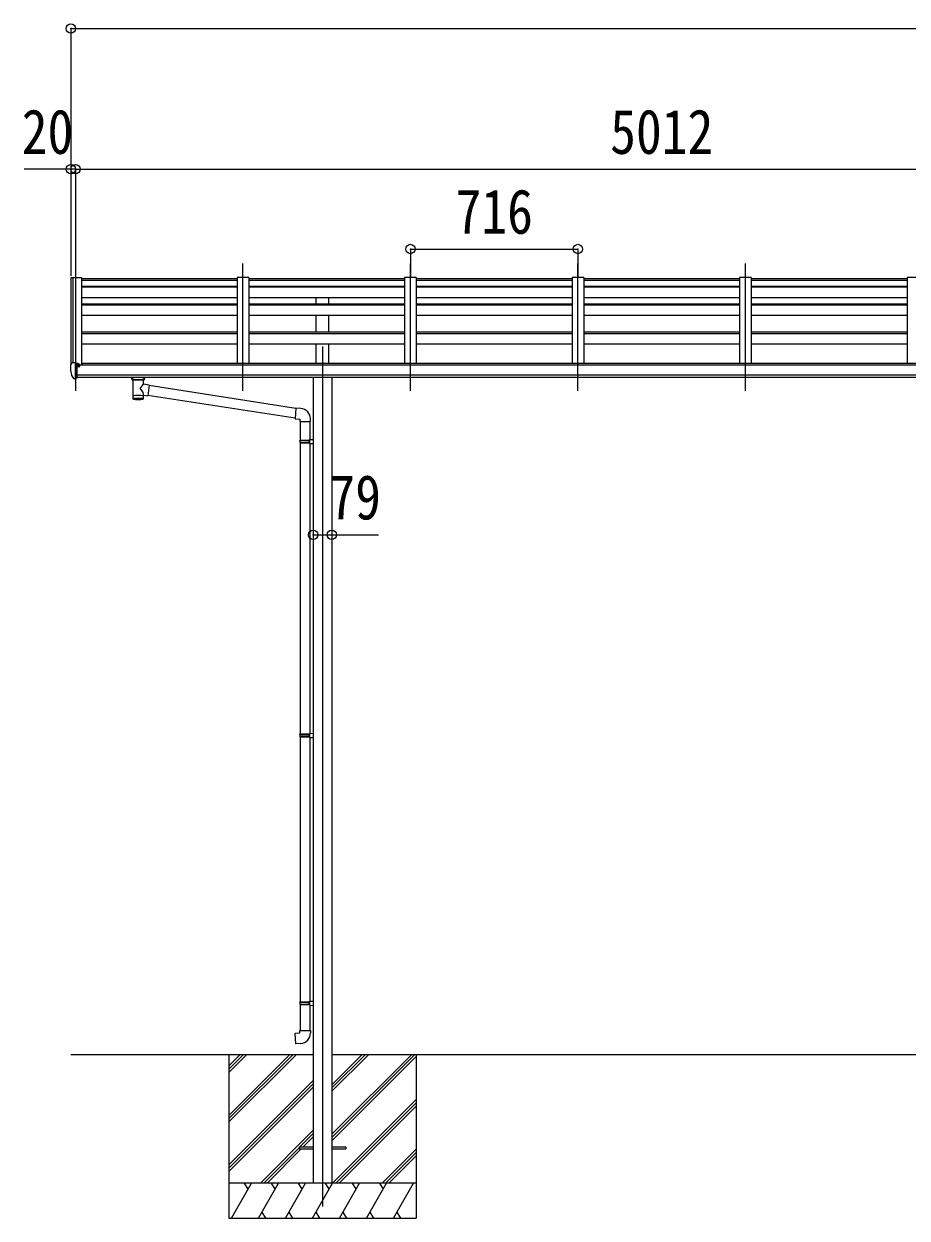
# Model space of a CAD drawing. Units: millimetres at full size, sheet at 1:40. Extents: x -11181 to 11305, y -7804 to 7716.
# Drawn here: x -940 to 2836, y -4528 to 576 of the extents above; entities that cross this region are included whole.
import ezdxf
from ezdxf.enums import TextEntityAlignment as Align

# ---------------------------------------------------------------- set-up
doc = ezdxf.new("R2010")
doc.units = ezdxf.units.MM
doc.header["$LTSCALE"] = 40
doc.header["$PDMODE"] = 32
doc.header["$PDSIZE"] = 40
for name, color, linetype, lineweight in [('0-0_0', 7, 'Continuous', 9), ('0-1_本体', 4, 'Continuous', 9), ('0-2_部品', 7, 'Continuous', 9), ('0-8_PARTS2', 2, 'Continuous', 9), ('0-A_寸法', 6, 'Continuous', 9)]:
    doc.layers.add(name, color=color, linetype=linetype, lineweight=lineweight)
doc.styles.add('ＭＳ ゴシック', font='')
doc.styles.get('ＭＳ ゴシック').set_extended_font_data('MS Gothic')

msp = doc.modelspace()

# ---------------------------------------------------------------- linework, layer by layer
at = {"layer": '0-0_0'}
for p, q in [((-739.29, -3828.41), (297.21, -3828.41)), ((-63.29, -3828.41), (-63.29, -4528.41)), ((-63.29, -4089.14), (197.44, -3828.41)), ((-63.29, -4103.28), (211.58, -3828.41)), ((-63.29, -4117.42), (225.72, -3828.41)), ((-63.29, -3905.29), (13.59, -3828.41)), ((-63.29, -3891.15), (-0.55, -3828.41)), ((-63.29, -3877.01), (-14.69, -3828.41)), ((376.21, -3828.41), (3197.21, -3828.41)), ((376.21, -4170.14), (717.94, -3828.41)), ((376.21, -4184.28), (732.08, -3828.41)), ((376.21, -3986.29), (534.09, -3828.41)), ((376.21, -3972.15), (519.95, -3828.41)), ((376.21, -3958.01), (505.81, -3828.41)), ((736.71, -3828.41), (736.71, -4528.41)), ((376.21, -4198.42), (736.71, -3837.92)), ((-63.29, -4301.27), (297.21, -3940.77)), ((-63.29, -4315.41), (297.21, -3954.91)), ((-63.29, -4329.55), (297.21, -3969.06)), ((380.07, -4378.41), (736.71, -4021.77)), ((394.21, -4378.41), (736.71, -4035.91)), ((408.35, -4378.41), (736.71, -4050.05)), ((71.7, -4378.41), (297.21, -4152.9)), ((240.35, -4223.9), (297.21, -4167.04)), ((254.49, -4223.9), (297.21, -4181.19)), ((85.84, -4378.41), (236.71, -4227.54)), ((99.98, -4378.41), (245.49, -4232.9)), ((592.2, -4378.41), (736.71, -4233.9)), ((606.34, -4378.41), (736.71, -4248.04)), ((620.48, -4378.41), (736.71, -4262.19)), ((736.71, -4378.41), (-63.29, -4378.41)), ((-53, -4528.41), (33.6, -4378.41)), ((18.6, -4404.39), (3.6, -4378.41)), ((62.47, -4528.41), (149.07, -4378.41)), ((134.07, -4404.39), (119.07, -4378.41)), ((177.94, -4528.41), (264.54, -4378.41)), ((249.54, -4404.39), (234.54, -4378.41)), ((293.41, -4528.41), (380.01, -4378.41)), ((365.01, -4404.39), (350.01, -4378.41)), ((408.88, -4528.41), (495.48, -4378.41)), ((480.48, -4404.39), (465.48, -4378.41)), ((524.35, -4528.41), (610.95, -4378.41)), ((580.95, -4378.41), (595.95, -4404.39)), ((639.82, -4528.41), (726.42, -4378.41)), ((-63.29, -4528.41), (736.71, -4528.41)), ((77.47, -4502.43), (92.46, -4528.41)), ((192.94, -4502.43), (207.94, -4528.41)), ((308.41, -4502.43), (323.41, -4528.41)), ((423.88, -4502.43), (438.87, -4528.41)), ((539.35, -4502.43), (554.34, -4528.41)), ((654.82, -4502.43), (669.82, -4528.41))]:
    msp.add_line(p, q, dxfattribs=at)
at = {"layer": '0-1_本体'}
for p, q in [((-739.29, -509.07), (-739.3, -879.22)), ((-738.34, -508.18), (-730.51, -507.77)), ((-730.29, -507.85), (-730.29, -872.68)), ((-730.21, -507.97), (-729.59, -509.59)), ((-694.29, -507.76), (-694.29, -882.48)), ((-28.29, -508.36), (-28.29, -875.95)), ((21.71, -508.36), (-28.29, -508.36)), ((21.71, -508.36), (21.71, -875.95)), ((687.71, -508.36), (687.71, -875.95)), ((737.71, -508.36), (687.71, -508.36)), ((737.71, -508.36), (737.71, -875.95)), ((1403.71, -508.36), (1403.71, -875.95)), ((1453.71, -508.36), (1403.71, -508.36)), ((1453.71, -508.36), (1453.71, -875.95)), ((2119.71, -508.36), (2119.71, -875.95)), ((2169.71, -508.36), (2119.71, -508.36)), ((2169.71, -508.36), (2169.71, -875.95)), ((2835.71, -508.36), (2835.71, -875.95)), ((2885.71, -508.36), (2835.71, -508.36)), ((-28.29, -513.49), (-694.29, -513.49)), ((-28.29, -520.56), (-694.29, -520.56)), ((-28.29, -546.87), (-694.29, -546.87)), ((-28.29, -549.43), (-694.29, -549.43)), ((687.71, -513.49), (21.71, -513.49)), ((687.71, -520.56), (21.71, -520.56)), ((687.71, -546.87), (21.71, -546.87)), ((687.71, -549.43), (21.71, -549.43)), ((1403.71, -513.49), (737.71, -513.49)), ((1403.71, -520.56), (737.71, -520.56)), ((1403.71, -546.87), (737.71, -546.87)), ((1403.71, -549.43), (737.71, -549.43)), ((2119.71, -513.49), (1453.71, -513.49)), ((2119.71, -520.56), (1453.71, -520.56)), ((2119.71, -546.87), (1453.71, -546.87)), ((2119.71, -549.43), (1453.71, -549.43)), ((2835.71, -513.49), (2169.71, -513.49)), ((2835.71, -520.56), (2169.71, -520.56)), ((2835.71, -546.87), (2169.71, -546.87)), ((2835.71, -549.43), (2169.71, -549.43)), ((-28.29, -594.17), (-694.29, -594.17)), ((687.71, -594.17), (21.71, -594.17)), ((309.21, -621.15), (309.21, -594.17)), ((364.21, -621.15), (364.21, -594.17)), ((1403.71, -594.17), (737.71, -594.17)), ((2119.71, -594.17), (1453.71, -594.17)), ((2835.71, -594.17), (2169.71, -594.17)), ((-28.29, -621.15), (-694.29, -621.15)), ((-28.29, -626.1), (-694.29, -626.1)), ((687.71, -621.15), (21.71, -621.15)), ((687.71, -626.1), (21.71, -626.1)), ((1403.71, -621.15), (737.71, -621.15)), ((1403.71, -626.1), (737.71, -626.1)), ((2119.71, -621.15), (1453.71, -621.15)), ((2119.71, -626.1), (1453.71, -626.1)), ((2835.71, -621.15), (2169.71, -621.15)), ((2835.71, -626.1), (2169.71, -626.1)), ((-28.29, -670.29), (-694.29, -670.29)), ((687.71, -670.29), (21.71, -670.29)), ((309.21, -742.06), (309.21, -670.29)), ((364.21, -742.06), (364.21, -670.29)), ((1403.71, -670.29), (737.71, -670.29)), ((2119.71, -670.29), (1453.71, -670.29)), ((2835.71, -670.29), (2169.71, -670.29)), ((-28.29, -742.06), (-694.29, -742.06)), ((-28.29, -748.86), (-694.29, -748.86)), ((687.71, -742.06), (21.71, -742.06)), ((687.71, -748.86), (21.71, -748.86)), ((1403.71, -742.06), (737.71, -742.06)), ((1403.71, -748.86), (737.71, -748.86)), ((2119.71, -742.06), (1453.71, -742.06)), ((2119.71, -748.86), (1453.71, -748.86)), ((2835.71, -742.06), (2169.71, -742.06)), ((2835.71, -748.86), (2169.71, -748.86)), ((-28.29, -792.41), (-694.29, -792.41)), ((687.71, -792.41), (21.71, -792.41)), ((309.21, -875.95), (309.21, -792.41)), ((364.21, -875.95), (364.21, -792.41)), ((1403.71, -792.41), (737.71, -792.41)), ((2119.71, -792.41), (1453.71, -792.41)), ((2835.71, -792.41), (2169.71, -792.41)), ((4286.21, -882.48), (-712.79, -882.48)), ((-689.29, -882.48), (-689.29, -875.95)), ((4262.71, -875.95), (-689.29, -875.95)), ((-712.79, -923.88), (4286.21, -923.88)), ((4286.21, -935.73), (-712.79, -935.66)), ((297.21, -936.02), (297.21, -4378.43)), ((376.21, -936.02), (376.21, -4378.43))]:
    msp.add_line(p, q, dxfattribs=at)
msp.add_lwpolyline([(-729.59, -872.68), (-729.59, -507.76), (-694.29, -507.76)], dxfattribs=at)
msp.add_circle((-705.32, -887.39), 3, dxfattribs=at)
for centre, radius, start, end in [((-738.29, -509.18), 1, 93, 173.32986), ((-730.5, -508.07), 0.301, 21.06327, 92.86679)]:
    msp.add_arc(centre, radius, start, end, dxfattribs=at)
at = {"layer": '0-2_部品'}
for p, q in [((-741.29, -882.05), (-741.29, -882.68)), ((-734.38, -873.24), (-738.45, -879.05)), ((-719.29, -941.18), (-719.29, -872.68)), ((-717.79, -873.59), (-719.29, -873.59)), ((-712.79, -882.41), (-719.29, -882.01)), ((-717.79, -873.59), (-717.79, -879.76)), ((-708.12, -875.09), (-717.79, -874.37)), ((-717.79, -877.36), (-703.79, -877.42)), ((-708.32, -887.59), (-707.79, -887.59)), ((-707.79, -887.59), (-707.49, -887.59)), ((-707.29, -877.4), (-707.29, -875.51)), ((-702.79, -878.53), (-702.79, -882.48)), ((-726.92, -939.36), (-736.66, -923.98)), ((-720.79, -941.08), (-724.5, -940.86)), ((-720.79, -941.08), (-719.29, -941.18)), ((-719.29, -938.98), (-718.79, -938.98)), ((-718.79, -938.98), (-718.29, -937.98)), ((-712.79, -937.98), (-718.29, -937.98)), ((-478.79, -941.98), (-478.79, -935.87)), ((-474.69, -946.48), (-474.71, -1026.78)), ((-428.89, -964.06), (-428.89, -946.47)), ((-403.67, -967.96), (-428.89, -964.05)), ((-424.79, -941.98), (-424.79, -935.87)), ((-403.67, -967.96), (-410.69, -1013.22)), ((-428.88, -1026.78), (-428.89, -1010.15)), ((-428.89, -1010.4), (-410.69, -1013.22)), ((219.5, -1109.21), (-410.42, -1011.48)), ((223.17, -1067.27), (-403.98, -969.98)), ((244.13, -1067.66), (223.29, -1065.84)), ((285.21, -1123.4), (285.21, -1112.49)), ((239.21, -1123.4), (285.21, -1123.4)), ((241.21, -1123.4), (241.21, -1202.66)), ((283.21, -1123.4), (283.21, -1200.1)), ((239.21, -1204.66), (240.21, -1202.66)), ((239.21, -1204.66), (283.21, -1204.66)), ((239.21, -1204.66), (239.21, -1212.66)), ((239.21, -1212.66), (283.21, -1212.66)), ((239.21, -1212.66), (240.21, -1214.66)), ((240.21, -1202.66), (283.21, -1202.66)), ((240.21, -1214.66), (283.21, -1214.66)), ((241.21, -1214.66), (241.21, -2458.85)), ((278.73, -1204.66), (278.3, -1202.66)), ((281.21, -1200.16), (297.21, -1199.69)), ((281.21, -1202.16), (281.21, -1200.16)), ((281.21, -1202.16), (283.21, -1202.16)), ((281.21, -1217.16), (281.21, -1215.16)), ((281.21, -1217.16), (297.21, -1217.63)), ((283.21, -1217.22), (283.21, -2456.29)), ((297.21, -1199.69), (297.21, -1217.63)), ((239.21, -2460.85), (240.21, -2458.85)), ((239.21, -2460.85), (283.21, -2460.85)), ((239.21, -2460.85), (239.21, -2468.85)), ((239.21, -2468.85), (283.21, -2468.85)), ((239.21, -2468.85), (240.21, -2470.85)), ((240.21, -2458.85), (283.21, -2458.85)), ((240.21, -2470.85), (283.21, -2470.85)), ((241.21, -2470.85), (241.21, -3604.01)), ((278.73, -2460.85), (278.3, -2458.85)), ((281.21, -2456.35), (297.21, -2455.88)), ((281.21, -2458.35), (281.21, -2456.35)), ((281.21, -2458.35), (283.21, -2458.35)), ((281.21, -2473.35), (281.21, -2471.35)), ((281.21, -2473.35), (297.21, -2473.82)), ((283.21, -2473.41), (283.21, -3601.45)), ((297.21, -2455.88), (297.21, -2473.82)), ((239.21, -3606.01), (240.21, -3604.01)), ((239.21, -3606.01), (283.21, -3606.01)), ((239.21, -3606.01), (239.21, -3614.01)), ((239.21, -3614.01), (283.21, -3614.01)), ((239.21, -3614.01), (240.21, -3616.01)), ((240.21, -3604.01), (283.21, -3604.01)), ((240.21, -3616.01), (283.21, -3616.01)), ((241.21, -3616.01), (241.21, -3726.01)), ((278.73, -3606.01), (278.3, -3604.01)), ((281.21, -3601.51), (297.21, -3601.04)), ((281.21, -3603.51), (281.21, -3601.51)), ((281.21, -3603.51), (283.21, -3603.51)), ((281.21, -3618.51), (281.21, -3616.51)), ((281.21, -3618.51), (297.21, -3618.98)), ((283.21, -3618.57), (283.21, -3726.01)), ((297.21, -3601.04), (297.21, -3618.98)), ((239.21, -3726.01), (285.21, -3726.01)), ((239.21, -3736.01), (239.21, -3726.01)), ((285.21, -3726.01), (285.21, -3736.93))]:
    msp.add_line(p, q, dxfattribs=at)
at = {"layer": '0-2_部品', "color": 4}
for p, q in [((236.71, -4223.9), (297.21, -4223.9)), ((236.71, -4223.9), (236.71, -4232.9)), ((236.71, -4232.9), (297.21, -4232.9)), ((376.21, -4223.9), (436.71, -4223.9)), ((376.21, -4232.9), (436.71, -4232.9)), ((436.71, -4223.9), (436.71, -4232.9))]:
    msp.add_line(p, q, dxfattribs=at)
at = {"layer": '0-2_部品'}
for points in [[(-719.29, -872.68), (-731.29, -872.68), (-733.62, -872.82)], [(-712.79, -937.98), (-712.79, -879.76), (-717.79, -879.76)], [(-708.12, -875.09), (-707.95, -875.11), (-707.79, -875.14), (-707.65, -875.18), (-707.53, -875.24), (-707.43, -875.3), (-707.35, -875.36), (-707.31, -875.43), (-707.29, -875.51)], [(-707.49, -886.4), (-707.49, -887.59), (-702.79, -887.59)], [(-702.79, -885.98), (-702.79, -887.59), (-702.32, -887.59)], [(-719.29, -927.29), (-716.13, -926.88), (-712.79, -926.45)], [(-478.75, -942.04), (-478.78, -941.69), (-478.53, -940.73), (-478.01, -939.84), (-477.21, -939.01), (-476.09, -938.21), (-474.69, -937.48)], [(-478.75, -941.93), (-478.78, -942.28), (-478.53, -943.24), (-478.01, -944.12), (-477.21, -944.96), (-476.09, -945.76), (-474.69, -946.48)], [(-428.89, -937.5), (-428.66, -937.59), (-427.3, -938.32), (-426.19, -939.17), (-425.43, -940.04), (-424.97, -940.94), (-424.8, -941.82)], [(-428.89, -946.47), (-428.66, -946.38), (-427.3, -945.64), (-426.19, -944.8), (-425.43, -943.93), (-424.97, -943.03), (-424.8, -942.15)], [(223.29, -1065.84), (219.28, -1111.66), (239.21, -1113.4), (239.21, -1123.4)], [(278.73, -1204.66), (278.73, -1212.66), (278.3, -1214.66)], [(281.21, -1215.16), (283.21, -1215.16), (283.21, -1202.16)], [(278.73, -2460.85), (278.73, -2468.85), (278.3, -2470.85)], [(281.21, -2471.35), (283.21, -2471.35), (283.21, -2458.35)], [(278.73, -3606.01), (278.73, -3614.01), (278.3, -3616.01)], [(281.21, -3616.51), (283.21, -3616.51), (283.21, -3603.51)], [(244.13, -3781.75), (223.29, -3783.58), (219.28, -3737.75), (239.21, -3736.01)]]:
    msp.add_lwpolyline(points, dxfattribs=at)
for centre, radius, start, end in [((-738.29, -882.05), 3, 93, 180), ((-548.8, -882.67), 192.49, 180.0008, 192.1233), ((-733.56, -873.82), 1, 93.5, 145), ((-705.29, -887.59), 2.5, 151.64236, 180), ((-705.29, -887.59), 2.5, 0, 151.64236), ((-734.06, -922.48), 3, 191.83348, 210), ((-724.32, -937.86), 3, 210, 266.5), ((-461.72, -987.2), 51.38, 92.46126, 104.61963), ((-441.84, -987.2), 51.38, 75.38037, 87.53874), ((240.21, -1112.49), 45, 0, 85), ((240.21, -3736.93), 45, 275, 0)]:
    msp.add_arc(centre, radius, start, end, dxfattribs=at)
for centre, major_axis, ratio, start_param, end_param in [((-703.79, -878.52), (-0.02, 1.1), 0.906239, 4.6917496, 6.2625459), ((-451.79, -947.68), (-22.91, -0.42), 0.072511, 4.711586, 6.2823824), ((-451.77, -946.05), (-22.91, -0.42), 0.072511, 4.711586, 6.2823824), ((-451.82, -946.05), (22.92, -0.42), 0.07247, 0.0008089, 1.5716053), ((-451.82, -947.68), (22.92, -0.42), 0.07247, 0.0008089, 1.5716053), ((-449.24, -986.25), (20.32, 22.25), 0.045535, 4.9756507, 6.2441899), ((-440.79, -941.98), (16, 0), 0.361356, 0, 0.0194874), ((-440.79, -941.98), (16, 0), 0.361356, 6.2636979, 6.2831853), ((-451.79, -1014.34), (22.91, 0), 0.122865, 6.2831853, 9.424778), ((-451.79, -983.61), (-22.81, 26.62), 0.234429, 3.1563334, 4.5976381), ((-451.79, -1026.78), (22.92, 0), 0.101955, 6.2829723, 9.4248207), ((-451.79, -1026.78), (22.92, 0), 0.101955, 3.1415499, 6.2833984)]:
    msp.add_ellipse(centre, major_axis=major_axis, ratio=ratio, start_param=start_param, end_param=end_param, dxfattribs=at)
at = {"layer": '0-8_PARTS2'}
for p, q in [((-3.29, -992), (-3.29, -448.16)), ((712.71, -992), (712.71, -448.16)), ((1428.71, -992), (1428.71, -448.16)), ((2144.71, -992), (2144.71, -448.16)), ((-719.29, -472.72), (-719.29, -992)), ((336.71, -803.2), (336.71, -4478.43))]:
    msp.add_line(p, q, dxfattribs=at)
at = {"layer": '0-A_寸法'}
for p, q in [((-739.29, 556.34), (-739.29, -44.52)), ((-739.29, 556.34), (9324.7, 556.34)), ((-739.29, -44.52), (-939.29, -44.52)), ((-739.29, -44.52), (-739.29, -500.09)), ((-719.29, -44.52), (-739.29, -44.52)), ((-719.29, -44.52), (-719.29, -500.09)), ((-719.29, -44.52), (-719.29, -500.09)), ((-719.29, -44.52), (4292.71, -44.52)), ((712.71, -385.96), (712.71, -503.56)), ((712.71, -385.96), (1428.71, -385.96)), ((1428.71, -385.96), (1428.71, -503.56)), ((297.21, -1607.15), (376.21, -1607.15)), ((376.21, -1607.15), (576.21, -1607.15))]:
    msp.add_line(p, q, dxfattribs=at)
for p in [(-739.29, 556.34), (-739.29, -44.52), (-719.29, -44.52), (712.71, -385.96), (1428.71, -385.96), (297.21, -1607.15), (376.21, -1607.15)]:
    msp.add_point(p, dxfattribs=at)

# ---------------------------------------------------------------- texts
at = {"layer": '0-A_寸法', "color": 7, "style": 'ＭＳ ゴシック', "width": 0.85}
for s, p in [('20', (-949.29, -36.52)), ('5012', (1566.71, -36.52)), ('716', (905.71, -377.96)), ('79', (366.21, -1599.15))]:
    msp.add_text(s, height=190.6, dxfattribs=at).set_placement(p, align=Align.BOTTOM_LEFT)

doc.saveas('drawing.dxf')
